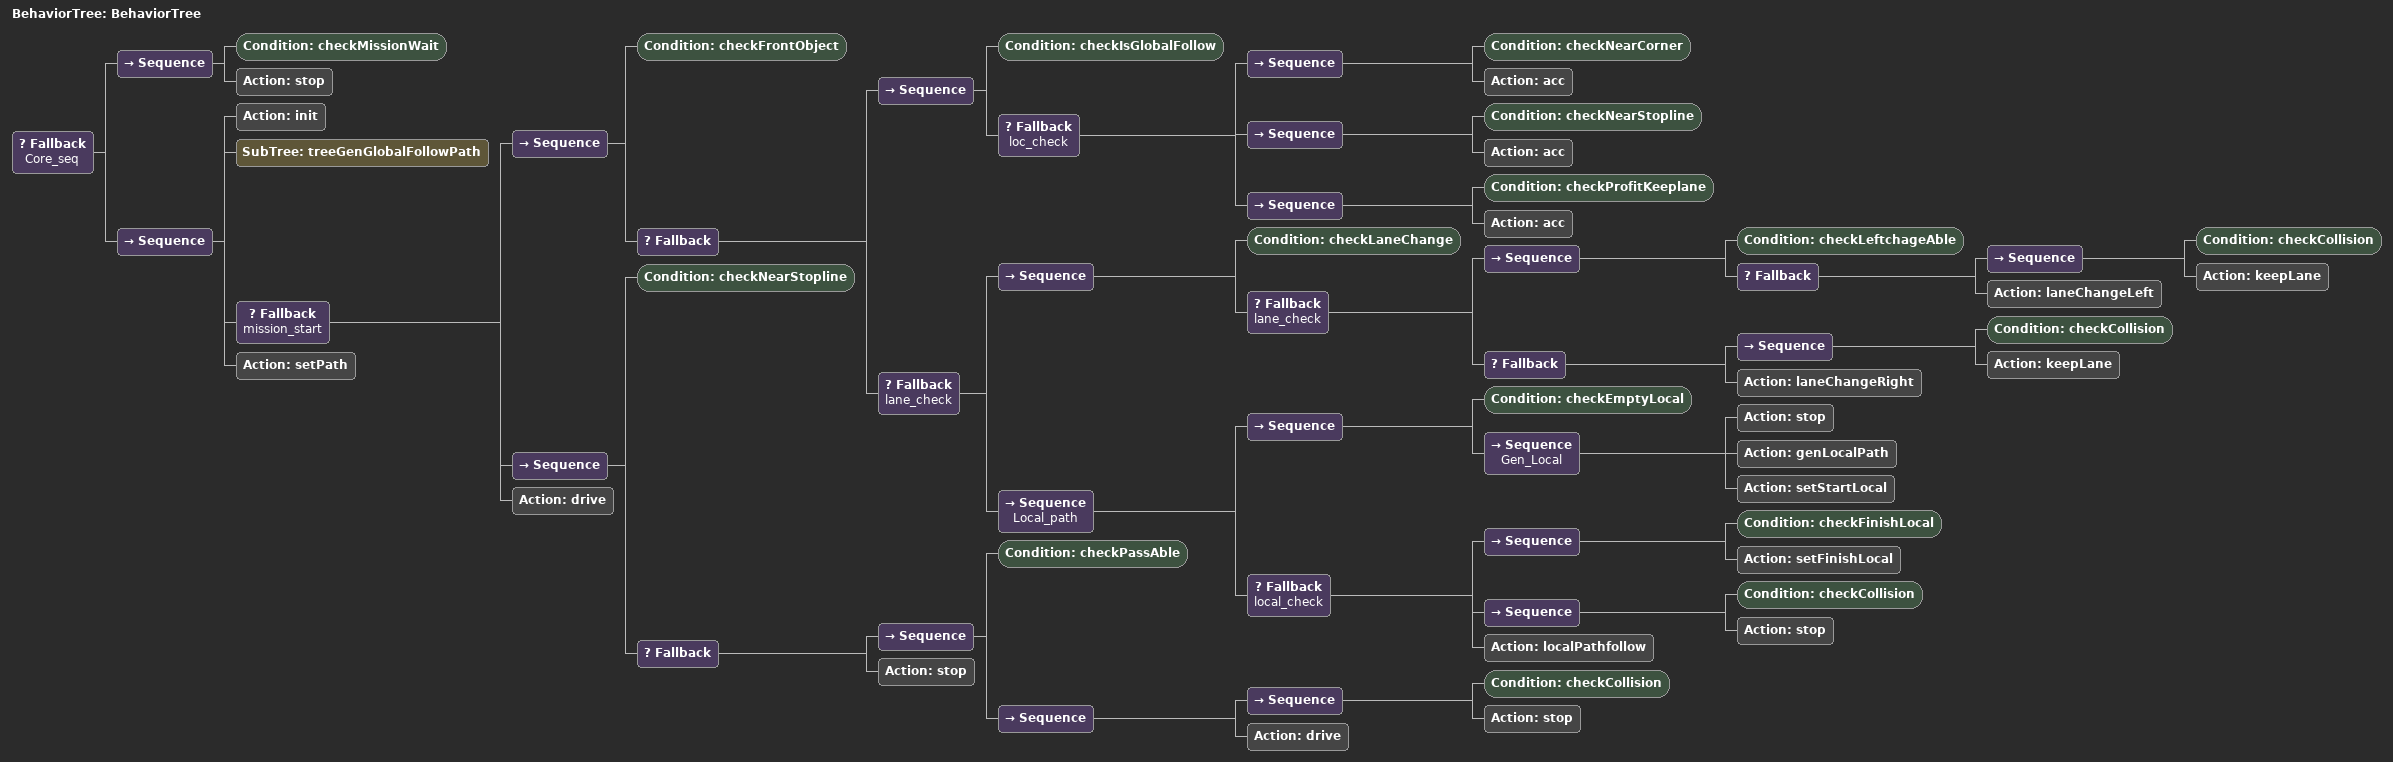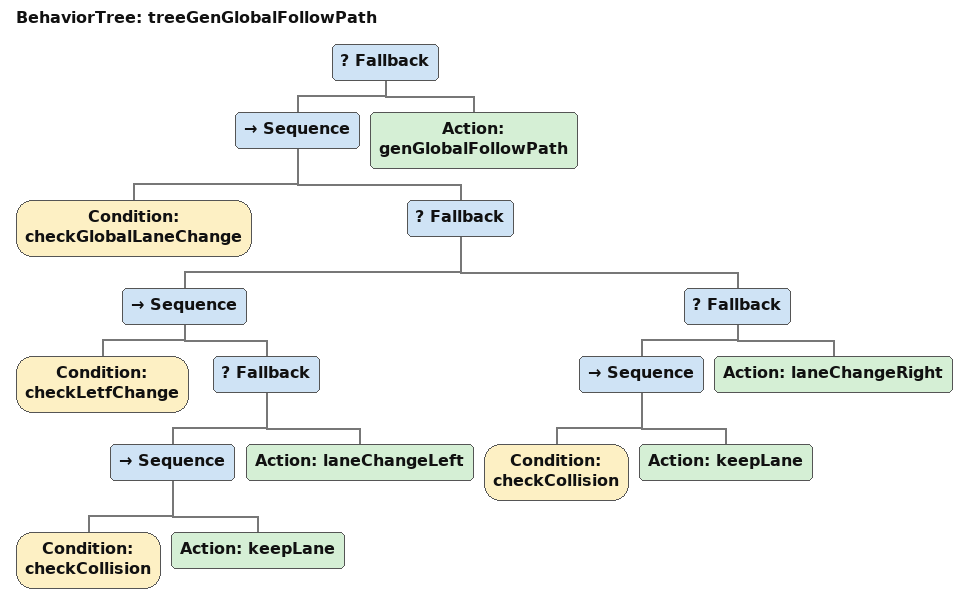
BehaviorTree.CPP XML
<?xml version="1.0"?>
<root main_tree_to_execute="BehaviorTree">
    <BehaviorTree ID="BehaviorTree">
        <Fallback name="Core_seq">
            <Sequence>
                <Condition ID="checkMissionWait"/>
                <Action ID="stop"/>
            </Sequence>
            <Sequence>
                <Action ID="init"/>
                <SubTree ID="treeGenGlobalFollowPath"/>
                <Fallback name="mission_start">
                    <Sequence>
                        <Condition ID="checkFrontObject"/>
                        <Fallback>
                            <Sequence>
                                <Condition ID="checkIsGlobalFollow"/>
                                <Fallback name="loc_check">
                                    <Sequence>
                                        <Condition ID="checkNearCorner"/>
                                        <Action ID="acc"/>
                                    </Sequence>
                                    <Sequence>
                                        <Condition ID="checkNearStopline"/>
                                        <Action ID="acc"/>
                                    </Sequence>
                                    <Sequence>
                                        <Condition ID="checkProfitKeeplane"/>
                                        <Action ID="acc"/>
                                    </Sequence>
                                </Fallback>
                            </Sequence>
                            <Fallback name="lane_check">
                                <Sequence>
                                    <Condition ID="checkLaneChange"/>
                                    <Fallback name="lane_check">
                                        <Sequence>
                                            <Condition ID="checkLeftchageAble"/>
                                            <Fallback>
                                                <Sequence>
                                                    <Condition ID="checkCollision"/>
                                                    <Action ID="keepLane"/>
                                                </Sequence>
                                                <Action ID="laneChangeLeft"/>
                                            </Fallback>
                                        </Sequence>
                                        <Fallback>
                                            <Sequence>
                                                <Condition ID="checkCollision"/>
                                                <Action ID="keepLane"/>
                                            </Sequence>
                                            <Action ID="laneChangeRight"/>
                                        </Fallback>
                                    </Fallback>
                                </Sequence>
                                <Sequence name="Local_path">
                                    <Sequence>
                                        <Condition ID="checkEmptyLocal"/>
                                        <Sequence name="Gen_Local">
                                            <Action ID="stop"/>
                                            <Action ID="genLocalPath"/>
                                            <Action ID="setStartLocal"/>
                                        </Sequence>
                                    </Sequence>
                                    <Fallback name="local_check">
                                        <Sequence>
                                            <Condition ID="checkFinishLocal"/>
                                            <Action ID="setFinishLocal"/>
                                        </Sequence>
                                        <Sequence>
                                            <Condition ID="checkCollision"/>
                                            <Action ID="stop"/>
                                        </Sequence>
                                        <Action ID="localPathfollow"/>
                                    </Fallback>
                                </Sequence>
                            </Fallback>
                        </Fallback>
                    </Sequence>
                    <Sequence>
                        <Condition ID="checkNearStopline"/>
                        <Fallback>
                            <Sequence>
                                <Condition ID="checkPassAble"/>
                                <Sequence>
                                    <Sequence>
                                        <Condition ID="checkCollision"/>
                                        <Action ID="stop"/>
                                    </Sequence>
                                    <Action ID="drive"/>
                                </Sequence>
                            </Sequence>
                            <Action ID="stop"/>
                        </Fallback>
                    </Sequence>
                    <Action ID="drive"/>
                </Fallback>
                <Action ID="setPath"/>
            </Sequence>
        </Fallback>
    </BehaviorTree>
    <BehaviorTree ID="treeGenGlobalFollowPath">
        <Fallback>
            <Sequence>
                <Condition ID="checkGlobalLaneChange"/>
                <Fallback>
                    <Sequence>
                        <Condition ID="checkLetfChange"/>
                        <Fallback>
                            <Sequence>
                                <Condition ID="checkCollision"/>
                                <Action ID="keepLane"/>
                            </Sequence>
                            <Action ID="laneChangeLeft"/>
                        </Fallback>
                    </Sequence>
                    <Fallback>
                        <Sequence>
                            <Condition ID="checkCollision"/>
                            <Action ID="keepLane"/>
                        </Sequence>
                        <Action ID="laneChangeRight"/>
                    </Fallback>
                </Fallback>
            </Sequence>
            <Action ID="genGlobalFollowPath"/>
        </Fallback>
    </BehaviorTree>
</root>
